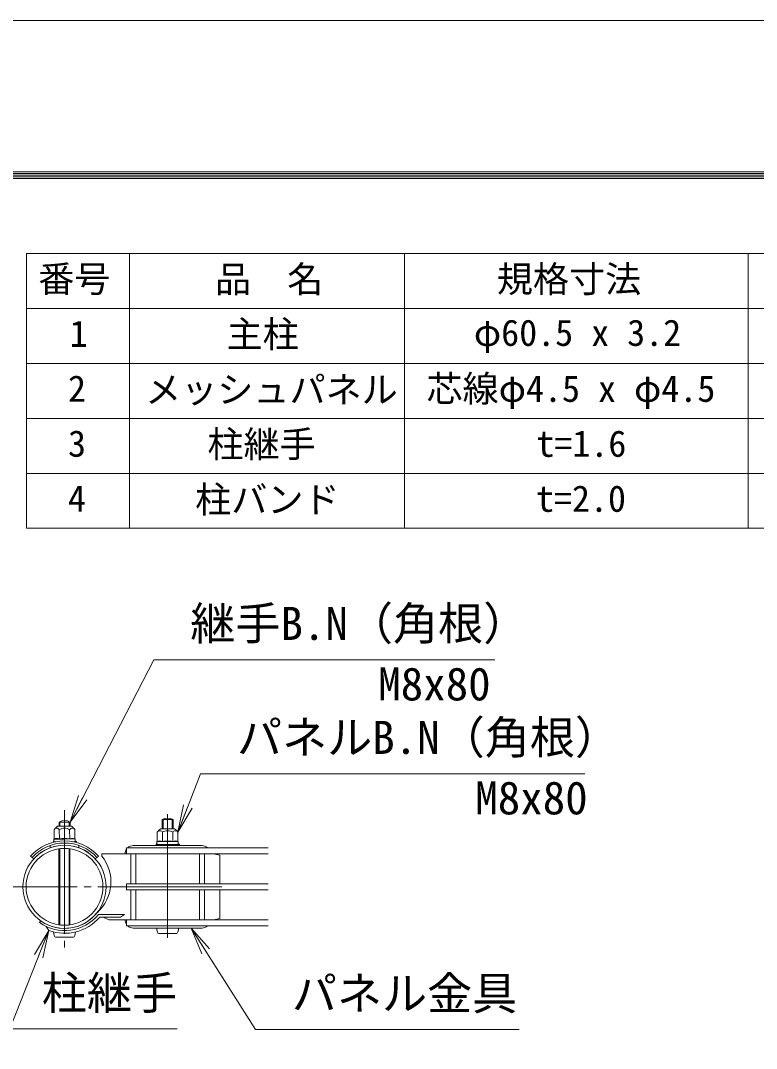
# Model space of a CAD drawing. Units: millimetres, scale not verified. Extents: x -4200 to 4200, y -2970 to 2970.
# Drawn here: x 1164 to 2234, y 1474 to 2970 of the extents above; entities that cross this region are included whole.
import ezdxf
from ezdxf.enums import TextEntityAlignment as Align

# ---------------------------------------------------------------- set-up
doc = ezdxf.new("R2010")
doc.units = ezdxf.units.MM
doc.header["$LTSCALE"] = 10
doc.linetypes.add('LONG_CHAIN', pattern=[21, 18, -1, 1, -1])
doc.layers.add('0-1_D-MTR-TXT', color=7, linetype='Continuous')
for name, color, linetype, lineweight in [('0-2_D-MTR-FRAM', 7, 'Continuous', 9), ('0-3_D-STR1', 1, 'Continuous', 9), ('0-4_D-BMK', 2, 'LONG_CHAIN', 9), ('0-6_0', 7, 'Continuous', 9), ('0-8_D-STR2', 7, 'Continuous', 9), ('0-9_D-STR3', 3, 'Continuous', 9), ('0-D_D-STR-TXT', 7, 'Continuous', 9), ('0-E_D-TTL', 7, 'Continuous', 9)]:
    doc.layers.add(name, color=color, linetype=linetype, lineweight=lineweight)
doc.styles.add('ＭＳ ゴシック', font='')
doc.styles.get('ＭＳ ゴシック').set_extended_font_data('MS Gothic')

# ---------------------------------------------------------------- blocks, each defined once
blk = doc.blocks.new('_Open')
at = {"layer": '0-6_0'}
blk.add_line((-10, 1.667), (0, 0), dxfattribs=at)
blk.add_lwpolyline([(-10, -1.667), (0, 0), (-10, 0)], dxfattribs=at)

msp = doc.modelspace()

# ---------------------------------------------------------------- linework, layer by layer
at = {"layer": '0-2_D-MTR-FRAM'}
for p, q in [((1172.39, 2631.05), (3822.39, 2631.05)), ((1172.39, 2631.05), (1172.39, 2231.05)), ((1322.39, 2631.05), (1322.39, 2231.05)), ((1722.39, 2631.05), (1722.39, 2231.05)), ((2222.39, 2631.05), (2222.39, 2231.05)), ((1172.39, 2551.05), (3822.39, 2551.05)), ((1172.39, 2471.05), (3822.39, 2471.05)), ((1172.39, 2391.05), (3822.39, 2391.05)), ((1172.39, 2311.05), (3822.39, 2311.05)), ((1172.39, 2231.05), (3822.39, 2231.05))]:
    msp.add_line(p, q, dxfattribs=at)
at = {"layer": '0-3_D-STR1'}
for radius in [60.5, 55.9]:
    msp.add_circle((1227.8, 1709.36), radius, dxfattribs=at)
at = {"layer": '0-4_D-BMK'}
for p, q in [((1227.8, 1820.8), (1227.8, 1617.92)), ((1377.8, 1635.14), (1377.8, 1816.89)), ((1456.4, 1709.36), (1151.6, 1709.36))]:
    msp.add_line(p, q, dxfattribs=at)
at = {"layer": '0-8_D-STR2'}
for p, q in [((1524.2, 1766.26), (1317.8, 1766.26)), ((1317.8, 1766.26), (1317.8, 1757.26)), ((1524.2, 1757.26), (1317.8, 1757.26)), ((1324.2, 1713.86), (1324.2, 1757.26)), ((1331.4, 1713.86), (1331.4, 1757.26)), ((1424.2, 1713.86), (1424.2, 1757.26)), ((1431.4, 1713.86), (1431.4, 1757.26)), ((1524.2, 1704.86), (1317.8, 1704.86)), ((1324.2, 1661.46), (1324.2, 1704.86)), ((1331.4, 1661.46), (1331.4, 1704.86)), ((1424.2, 1661.46), (1424.2, 1704.86)), ((1431.4, 1661.46), (1431.4, 1704.86)), ((1524.2, 1661.46), (1317.8, 1661.46)), ((1317.8, 1661.46), (1317.8, 1652.46)), ((1524.2, 1652.46), (1317.8, 1652.46))]:
    msp.add_line(p, q, dxfattribs=at)
msp.add_lwpolyline([(1524.2, 1713.86), (1317.8, 1713.86), (1317.8, 1704.86)], dxfattribs=at)
at = {"layer": '0-9_D-STR3'}
for p, q in [((1217.7, 1797.41), (1237.7, 1797.51)), ((1219.8, 1797.42), (1219.8, 1803.66)), ((1219.8, 1803.66), (1235.8, 1803.66)), ((1221.15, 1797.43), (1221.15, 1803.66)), ((1234.45, 1797.49), (1234.45, 1803.66)), ((1235.8, 1797.5), (1235.8, 1803.66)), ((1369.8, 1793.76), (1369.8, 1807.36)), ((1369.8, 1807.36), (1385.8, 1807.36)), ((1371.15, 1793.76), (1371.15, 1807.36)), ((1384.45, 1793.76), (1384.45, 1807.36)), ((1385.8, 1793.76), (1385.8, 1807.36)), ((1212.71, 1792.38), (1212.77, 1778.99)), ((1220.21, 1792.41), (1220.28, 1778.82)), ((1235.23, 1792.49), (1235.29, 1778.9)), ((1242.73, 1792.52), (1242.8, 1779.13)), ((1362.79, 1788.74), (1362.79, 1775.35)), ((1367.8, 1793.76), (1387.8, 1793.76)), ((1370.29, 1788.74), (1370.29, 1775.15)), ((1385.31, 1788.74), (1385.31, 1775.15)), ((1392.81, 1788.74), (1392.81, 1775.35)), ((1206.78, 1769.52), (1206.82, 1766.1)), ((1211.02, 1775.01), (1213.9, 1775.02)), ((1211.02, 1774.01), (1211.02, 1775.01)), ((1211.02, 1774.01), (1211.38, 1774.01)), ((1212.29, 1778.7), (1212.3, 1775.36)), ((1227.79, 1778.86), (1212.34, 1778.78)), ((1212.77, 1778.99), (1212.43, 1778.89)), ((1215.15, 1774.85), (1212.48, 1775.16)), ((1213.9, 1775.02), (1214.76, 1774.77)), ((1227.79, 1778.86), (1243.24, 1778.93)), ((1240.07, 1774.92), (1243.13, 1775.31)), ((1240.75, 1774.79), (1242.14, 1775.16)), ((1242.14, 1775.16), (1245.02, 1775.17)), ((1243.29, 1778.8), (1243.3, 1775.51)), ((1248.78, 1769.53), (1248.82, 1766.08)), ((1327.8, 1769.36), (1427.8, 1769.36)), ((1361.03, 1771.38), (1363.9, 1771.38)), ((1361.03, 1770.38), (1361.03, 1771.38)), ((1361.03, 1770.38), (1363.9, 1770.38)), ((1362.31, 1775.07), (1362.31, 1771.73)), ((1377.81, 1775.15), (1362.36, 1775.15)), ((1362.8, 1775.35), (1362.46, 1775.26)), ((1368.81, 1770.76), (1362.49, 1771.53)), ((1363.9, 1770.38), (1367.44, 1769.36)), ((1367.44, 1769.36), (1388.16, 1769.36)), ((1368.81, 1770.76), (1386.81, 1770.76)), ((1369.7, 1770.36), (1369.7, 1770.76)), ((1369.7, 1770.76), (1385.9, 1770.76)), ((1377.81, 1775.15), (1393.26, 1775.15)), ((1385.9, 1770.36), (1385.9, 1770.76)), ((1386.81, 1770.76), (1393.14, 1771.53)), ((1388.16, 1770.36), (1392.15, 1771.38)), ((1392.15, 1770.38), (1388.16, 1769.36)), ((1392.15, 1771.38), (1395.03, 1771.38)), ((1393.31, 1775.02), (1393.31, 1771.73)), ((1178.22, 1753.95), (1183.06, 1750.08)), ((1219.73, 1654.04), (1219.73, 1764.67)), ((1221.08, 1653.86), (1221.08, 1764.85)), ((1234.38, 1653.84), (1234.38, 1764.87)), ((1235.73, 1654.02), (1235.73, 1764.69)), ((1277.38, 1753.95), (1272.54, 1750.08)), ((1317.8, 1757.36), (1282.24, 1757.36)), ((1282.24, 1754.16), (1282.24, 1757.36)), ((1453.8, 1755.36), (1443.8, 1757.36)), ((1453.8, 1715.36), (1453.8, 1755.36)), ((1453.8, 1663.36), (1453.8, 1703.36)), ((1277.09, 1669.01), (1314.98, 1669.01)), ((1278.95, 1665.01), (1308.98, 1665.01)), ((1284.22, 1665.01), (1292.05, 1661.36)), ((1317.8, 1661.36), (1292.05, 1661.36)), ((1314.98, 1669.01), (1308.98, 1665.01)), ((1444.3, 1661.46), (1453.8, 1663.36)), ((1193.1, 1659.8), (1191.26, 1657.18)), ((1200.88, 1651.62), (1204.74, 1645.7)), ((1427.8, 1649.36), (1327.8, 1649.36)), ((1214.8, 1636.06), (1240.8, 1636.06)), ((1364.8, 1641.36), (1390.8, 1641.36))]:
    msp.add_line(p, q, dxfattribs=at)
for points in [[(1243.6, 1774.16), (1245.02, 1774.17), (1245.02, 1775.17)], [(1363.9, 1771.38), (1367.44, 1770.36), (1388.16, 1770.36)], [(1392.15, 1770.38), (1395.03, 1770.38), (1395.03, 1771.38)]]:
    msp.add_lwpolyline(points, dxfattribs=at)
for centre, radius, start, end in [((1226.27, 1783.91), 16, 122.41049, 147.95901), ((1227.8, 1788.66), 17, 61.92751, 118.07249), ((1229.25, 1783.92), 16, 32.59272, 58.14124), ((1377.8, 1792.36), 17, 61.92751, 118.07249), ((1216.47, 1790.36), 4.27, 28.72896, 151.82278), ((1227.78, 1780.93), 13.75, 90.27587, 123.36935), ((1227.78, 1780.93), 13.75, 57.18239, 90.27587), ((1238.99, 1790.47), 4.27, 28.72896, 151.82278), ((1376.31, 1780.21), 16, 122.13463, 147.68315), ((1366.54, 1786.71), 4.27, 28.45309, 151.54691), ((1377.8, 1777.23), 13.75, 90, 123.09348), ((1377.8, 1777.23), 13.75, 56.90652, 90), ((1389.06, 1786.71), 4.27, 28.45309, 151.54691), ((1379.29, 1780.21), 16, 32.31685, 57.86537), ((1227.8, 1709.41), 66.65, 41.93268, 138.06732), ((1227.8, 1709.69), 63.37, 41.90388, 138.09612), ((1227.8, 1709.38), 60.49, 42.31822, 137.70377), ((1212.49, 1778.7), 0.2, 105.27587, 180.27587), ((1212.5, 1775.36), 0.2, 180.27587, 263.27587), ((1216.58, 1769.04), 10.65, 69.64909, 113.05147), ((1227.99, 1737.35), 42.38, 90.27587, 100.47617), ((1227.99, 1737.35), 42.38, 80.07556, 90.27587), ((1239.09, 1769.15), 10.65, 67.50027, 110.90265), ((1243.1, 1775.51), 0.2, 277.27587, 0.27587), ((1243.09, 1778.8), 0.2, 0.27587, 67.50027), ((1327.8, 1757.36), 12, 90, 132.12642), ((1362.51, 1775.07), 0.2, 105, 180), ((1362.51, 1771.73), 0.2, 180, 263), ((1366.56, 1765.39), 10.65, 69.37322, 112.7756), ((1369.67, 1769.61), 1.14, 88.43845, 139.48837), ((1377.81, 1733.64), 42.38, 90, 100.20031), ((1377.81, 1733.64), 42.38, 79.79969, 90), ((1389.07, 1765.39), 10.65, 67.2244, 110.62678), ((1385.93, 1769.61), 1.14, 40.51348, 91.56339), ((1393.11, 1771.73), 0.2, 277, 0), ((1393.11, 1775.02), 0.2, 0, 67.2244), ((1427.8, 1757.36), 12, 47.87358, 90), ((1234.73, 1716.7), 60.5, 311.88087, 38.25418), ((1327.8, 1757.36), 12, 146.44269, 180), ((1451.8, 1715.36), 2, 311.40962, 0), ((1451.8, 1703.36), 2, 0, 48.59038), ((1227.8, 1709.36), 63.7, 235, 320.69754), ((1227.8, 1709.36), 60.5, 235, 322.44818), ((1227.8, 1709.36), 67.7, 250.08458, 319.07477), ((1327.8, 1661.36), 12, 180, 213.55731), ((1327.8, 1661.36), 12, 227.87358, 270), ((1427.8, 1661.36), 12, 270, 312.12642)]:
    msp.add_arc(centre, radius, start, end, dxfattribs=at)
for centre, start_param, end_param in [((1364.8, 1650.96), 1.7382444, 3.1415927), ((1390.8, 1650.96), 3.1415927, 4.5449409), ((1214.8, 1645.66), 1.7556044, 3.1415927), ((1240.8, 1645.66), 3.1415927, 4.5275809)]:
    msp.add_ellipse(centre, major_axis=(0, 9.6), ratio=0.3125, start_param=start_param, end_param=end_param, dxfattribs=at)
at = {"layer": '0-D_D-STR-TXT'}
for points in [[(1853.62, 2039.72), (1357.52, 2039.72), (1236.72, 1805.43)], [(1985, 1873.88), (1425.45, 1873.88), (1393.53, 1790.61)], [(1889.37, 1501.91), (1505.52, 1501.91), (1412.87, 1647.67)], [(1391.78, 1502.57), (1148.21, 1502.57), (1204, 1643.84)]]:
    msp.add_lwpolyline(points, dxfattribs=at)
at = {"layer": '0-E_D-TTL', "color": 2}
msp.add_lwpolyline([(-4200, 2970), (4200, 2970), (4200, -2970), (-4200, -2970)], close=True, dxfattribs=at)
at = {"layer": '0-E_D-TTL'}
for points in [[(-3930, 2750), (3930, 2750), (3930, -2750), (-3930, -2750)], [(-3927.5, 2747.5), (3927.5, 2747.5), (3927.5, -2747.5), (-3927.5, -2747.5)], [(-3925, 2745), (3925, 2745), (3925, -2745), (-3925, -2745)], [(-3922.5, 2742.5), (3922.5, 2742.5), (3922.5, -2742.5), (-3922.5, -2742.5)], [(-3920, 2740), (3920, 2740), (3920, -2740), (-3920, -2740)]]:
    msp.add_lwpolyline(points, close=True, dxfattribs=at)

# ---------------------------------------------------------------- block references
at = {"layer": '0-D_D-STR-TXT', "xscale": 4, "yscale": 4}
for p, rotation in [((1235.8, 1803.66), 242.72366), ((1392.81, 1788.74), 249.02501), ((1204.74, 1645.7), 68.4498), ((1411.79, 1649.36), 122.44305)]:
    msp.add_blockref('_Open', p, dxfattribs=dict(at, rotation=rotation))

# ---------------------------------------------------------------- texts
at = {"layer": '0-1_D-MTR-TXT', "style": 'ＭＳ ゴシック'}
for s, p in [('番号', (1189.59, 2563.31)), ('品\u3000名', (1446.73, 2562.75)), ('規格寸法', (1856.75, 2562.99)), ('1', (1235.25, 2483.55)), ('主柱', (1463.55, 2482.87)), ('φ60.5 x 3.2', (1823.27, 2484.91)), ('2', (1232.85, 2403.65)), ('メッシュパネル', (1345.07, 2402.17)), ('芯線φ4.5 x φ4.5', (1754.43, 2403.55)), ('柱継手', (1435.73, 2322.75)), ('3', (1232.85, 2323.65)), ('t=1.6', (1914.25, 2323.55)), ('4', (1232.73, 2243.65)), ('柱バンド', (1417.89, 2242.31)), ('t=2.0', (1913.67, 2243.55))]:
    msp.add_text(s, height=38.49, dxfattribs=at).set_placement(p, align=Align.BOTTOM_LEFT)
at = {"layer": '0-D_D-STR-TXT', "style": 'ＭＳ ゴシック'}
for s, p in [('継手B.N（角根）', (1410.73, 2054.21)), ('M8x80', (1684.15, 1966.18)), ('パネルB.N（角根）', (1478.66, 1888.37)), ('M8x80', (1825.34, 1800.33)), ('柱継手', (1194.73, 1516.43)), ('パネル金具', (1558.48, 1515.76))]:
    msp.add_text(s, height=48.09, dxfattribs=at).set_placement(p, align=Align.BOTTOM_LEFT)

doc.saveas('drawing.dxf')
